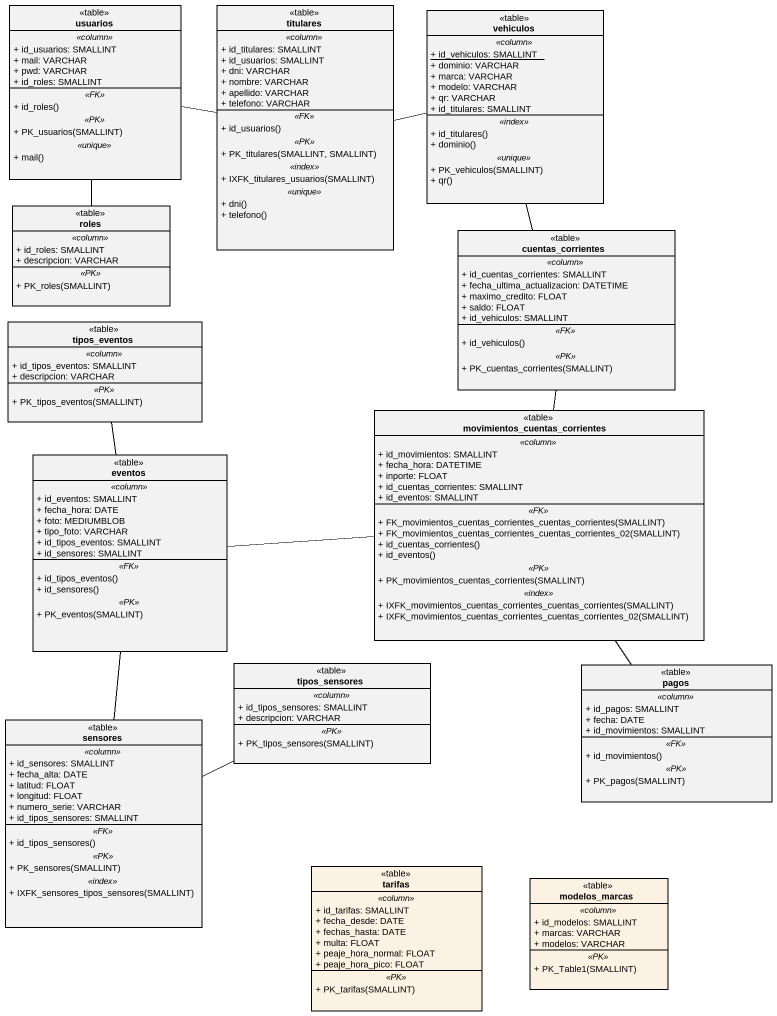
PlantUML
@startuml
hide circle
hide empty members
skinparam classAttributeIconSize 0
class usuarios <<table>> {
  .. <<column>> ..
  + id_usuarios: SMALLINT
  + mail: VARCHAR
  + pwd: VARCHAR
  + id_roles: SMALLINT
  .. <<FK>> ..
  + id_roles()
  .. <<PK>> ..
  + PK_usuarios(SMALLINT)
  .. <<unique>> ..
  + mail()
}
class titulares <<table>> {
  .. <<column>> ..
  + id_titulares: SMALLINT
  + id_usuarios: SMALLINT
  + dni: VARCHAR
  + nombre: VARCHAR
  + apellido: VARCHAR
  + telefono: VARCHAR
  .. <<FK>> ..
  + id_usuarios()
  .. <<PK>> ..
  + PK_titulares(SMALLINT, SMALLINT)
  .. <<index>> ..
  + IXFK_titulares_usuarios(SMALLINT)
  .. <<unique>> ..
  + dni()
  + telefono()
}
class vehiculos <<table>> {
  .. <<column>> ..
  {static} + id_vehiculos: SMALLINT
  + dominio: VARCHAR
  + marca: VARCHAR
  + modelo: VARCHAR
  + qr: VARCHAR
  + id_titulares: SMALLINT
  .. <<index>> ..
  + id_titulares()
  + dominio()
  .. <<unique>> ..
  + PK_vehiculos(SMALLINT)
  + qr()
}
class roles <<table>> {
  .. <<column>> ..
  + id_roles: SMALLINT
  + descripcion: VARCHAR
  .. <<PK>> ..
  + PK_roles(SMALLINT)
}
class cuentas_corrientes <<table>> {
  .. <<column>> ..
  + id_cuentas_corrientes: SMALLINT
  + fecha_ultima_actualizacion: DATETIME
  + maximo_credito: FLOAT
  + saldo: FLOAT
  + id_vehiculos: SMALLINT
  .. <<FK>> ..
  + id_vehiculos()
  .. <<PK>> ..
  + PK_cuentas_corrientes(SMALLINT)
}
class tipos_eventos <<table>> {
  .. <<column>> ..
  + id_tipos_eventos: SMALLINT
  + descripcion: VARCHAR
  .. <<PK>> ..
  + PK_tipos_eventos(SMALLINT)
}
class "movimientos_cuentas_corrientes" as movimientos_cuentas <<table>> {
  .. <<column>> ..
  + id_movimientos: SMALLINT
  + fecha_hora: DATETIME
  + inporte: FLOAT
  + id_cuentas_corrientes: SMALLINT
  + id_eventos: SMALLINT
  .. <<FK>> ..
  + FK_movimientos_cuentas_corrientes_cuentas_corrientes(SMALLINT)
  + FK_movimientos_cuentas_corrientes_cuentas_corrientes_02(SMALLINT)
  + id_cuentas_corrientes()
  + id_eventos()
  .. <<PK>> ..
  + PK_movimientos_cuentas_corrientes(SMALLINT)
  .. <<index>> ..
  + IXFK_movimientos_cuentas_corrientes_cuentas_corrientes(SMALLINT)
  + IXFK_movimientos_cuentas_corrientes_cuentas_corrientes_02(SMALLINT)
}
class eventos <<table>> {
  .. <<column>> ..
  + id_eventos: SMALLINT
  + fecha_hora: DATE
  + foto: MEDIUMBLOB
  + tipo_foto: VARCHAR
  + id_tipos_eventos: SMALLINT
  + id_sensores: SMALLINT
  .. <<FK>> ..
  + id_tipos_eventos()
  + id_sensores()
  .. <<PK>> ..
  + PK_eventos(SMALLINT)
}
class tipos_sensores <<table>> {
  .. <<column>> ..
  + id_tipos_sensores: SMALLINT
  + descripcion: VARCHAR
  .. <<PK>> ..
  + PK_tipos_sensores(SMALLINT)
}
class pagos <<table>> {
  .. <<column>> ..
  + id_pagos: SMALLINT
  + fecha: DATE
  + id_movimientos: SMALLINT
  .. <<FK>> ..
  + id_movimientos()
  .. <<PK>> ..
  + PK_pagos(SMALLINT)
}
class sensores <<table>> {
  .. <<column>> ..
  + id_sensores: SMALLINT
  + fecha_alta: DATE
  + latitud: FLOAT
  + longitud: FLOAT
  + numero_serie: VARCHAR
  + id_tipos_sensores: SMALLINT
  .. <<FK>> ..
  + id_tipos_sensores()
  .. <<PK>> ..
  + PK_sensores(SMALLINT)
  .. <<index>> ..
  + IXFK_sensores_tipos_sensores(SMALLINT)
}
class tarifas <<table>> #FCF2E3 {
  .. <<column>> ..
  + id_tarifas: SMALLINT
  + fecha_desde: DATE
  + fechas_hasta: DATE
  + multa: FLOAT
  + peaje_hora_normal: FLOAT
  + peaje_hora_pico: FLOAT
  .. <<PK>> ..
  + PK_tarifas(SMALLINT)
}
class modelos_marcas <<table>> #FCF2E3 {
  .. <<column>> ..
  + id_modelos: SMALLINT
  + marcas: VARCHAR
  + modelos: VARCHAR
  .. <<PK>> ..
  + PK_Table1(SMALLINT)
}
usuarios -- roles
titulares -left- usuarios
vehiculos -left- titulares
cuentas_corrientes -up- vehiculos
movimientos_cuentas -up- cuentas_corrientes
movimientos_cuentas -left- eventos
movimientos_cuentas -- pagos
eventos -up- tipos_eventos
eventos -- sensores
sensores -right- tipos_sensores
@enduml
